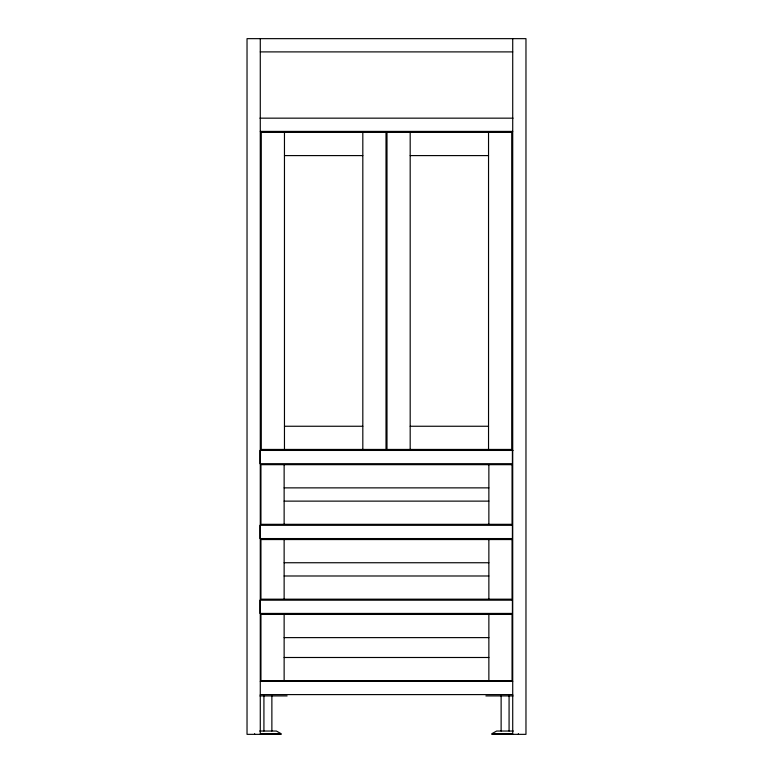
<?xml version="1.0" encoding="UTF-8"?>
<svg xmlns="http://www.w3.org/2000/svg" width="773" height="773" viewBox="0 0 773 773"><rect width="100%" height="100%" fill="white"/><g stroke="black" fill="none" stroke-linecap="round" stroke-linejoin="round"><path stroke-width="1.16" d="M260.279 51.897L512.721 51.897M259.95 118.163L513.05 118.163M260.279 131.41L512.721 131.41M284.464 155.595L362.817 155.595M410.183 155.595L488.536 155.595M284.464 426.252L362.817 426.252M410.183 426.252L488.536 426.252M513.05 450.437L259.95 450.437L259.95 463.694L512.393 463.694L512.393 450.437M284.135 487.869L488.865 487.869M284.135 501.126L488.865 501.126M284.135 562.744L488.865 562.744M284.135 575.991L488.865 575.991M284.135 637.619L488.865 637.619M284.135 657.494L488.865 657.494M260.279 681.342L512.721 681.342M260.279 694.598L512.721 694.598M259.902 695.922L287.112 695.922M485.888 695.922L513.098 695.922M259.709 731.036L276.376 731.036L281.15 733.712L261.274 733.712M513.291 731.036L496.624 731.036L491.85 733.712L511.726 733.712M281.15 734.35L247.031 734.35L247.031 38.65L525.969 38.65L525.969 734.35L491.85 734.35M518.354 733.712L518.354 734.35M512.721 38.65L512.721 734.35M509.078 695.922L509.078 731.036M501.126 695.922L501.126 731.036M488.865 464.679L488.865 524.316M488.865 539.554L488.865 599.181M488.865 614.429L488.865 680.684M488.536 132.405L488.536 449.442M410.183 132.405L410.183 449.442M362.817 132.405L362.817 449.442M284.464 132.405L284.464 449.442M284.135 464.679L284.135 524.316M284.135 539.554L284.135 599.181M284.135 614.429L284.135 680.684M271.874 695.922L271.874 731.036M263.922 695.922L263.922 731.036M260.279 38.65L260.279 734.35M254.646 733.712L254.646 734.35M386.007 132.405L261.274 132.405L261.274 449.442L386.007 449.442L386.007 132.405M511.726 132.405L386.993 132.405L386.993 449.442L511.726 449.442L511.726 132.405M512.055 464.679L260.945 464.679L260.945 524.316L512.055 524.316L512.055 464.679M512.393 525.311L259.95 525.311L259.95 538.559L512.393 538.559L512.393 525.311M512.055 539.554L260.945 539.554L260.945 599.181L512.055 599.181L512.055 539.554M512.393 600.177L259.95 600.177L259.95 613.433L512.393 613.433L512.393 600.177M512.055 614.429L260.945 614.429L260.945 680.684L512.055 680.684L512.055 614.429"/></g></svg>
